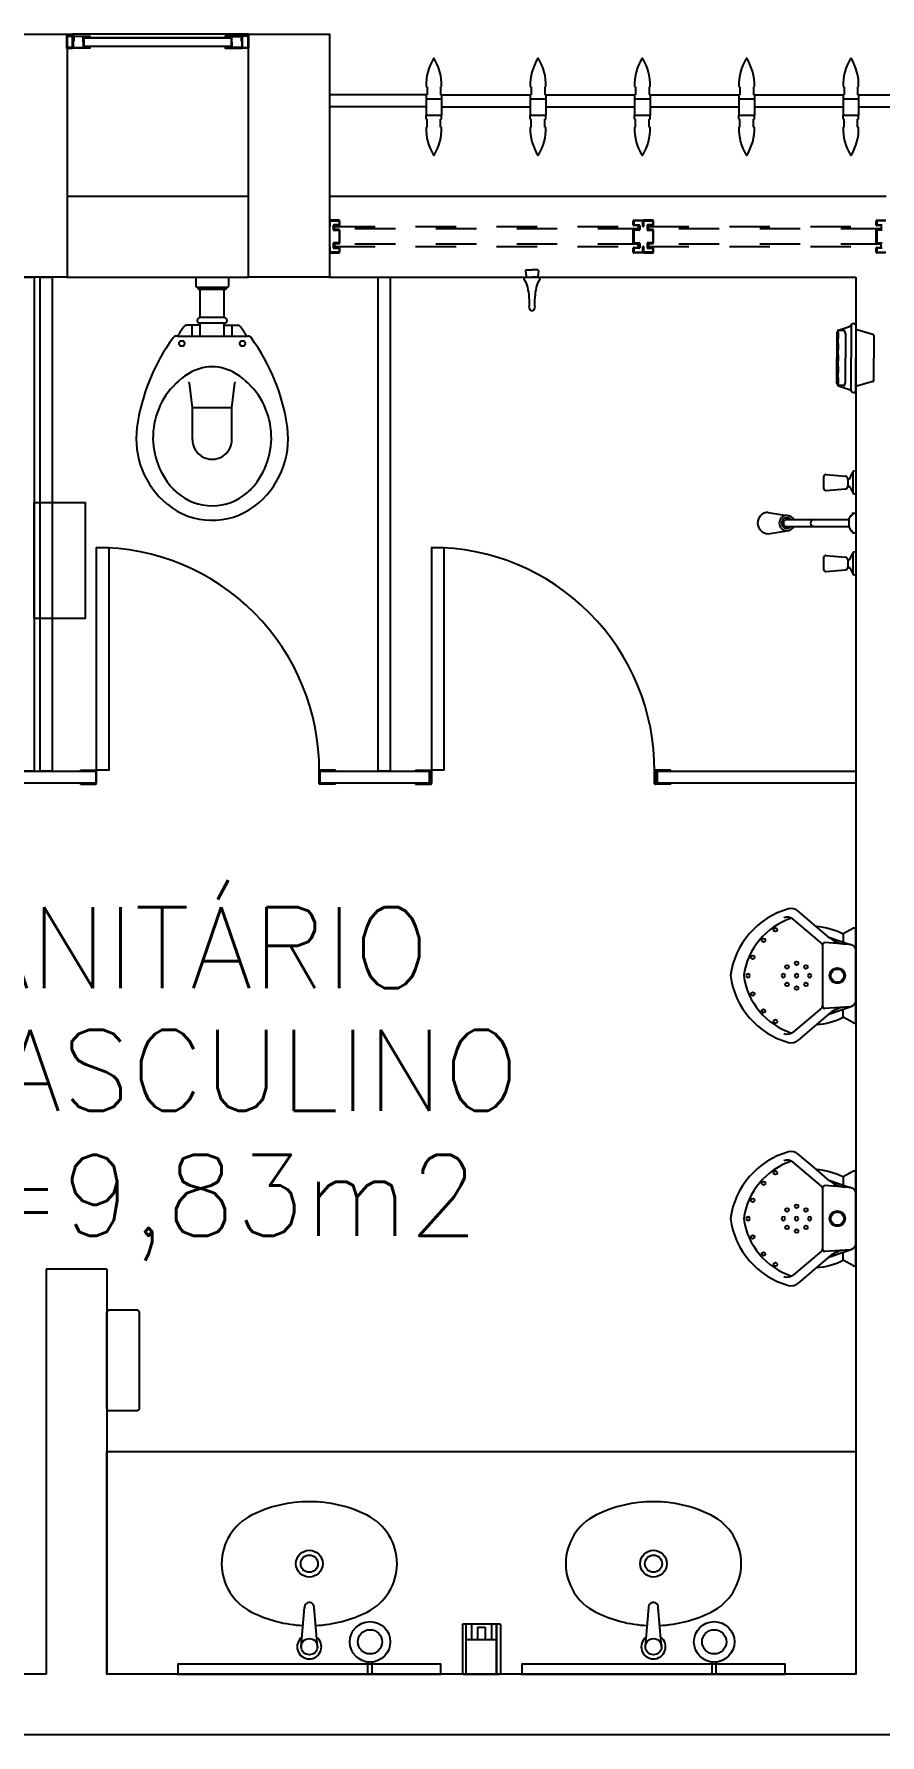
# Model space of a CAD drawing. Header units: millimetres. Extents: x 2128 to 2646, y 1972 to 2207.
# Drawn here: x 2377.931 to 2380.021, y 2021.765 to 2025.965 of the extents above; entities that cross this region are included whole.
import ezdxf

# ---------------------------------------------------------------- set-up
doc = ezdxf.new("R2010")
doc.units = ezdxf.units.MM
doc.linetypes.add('HIDDEN', pattern=[0.375, 0.25, -0.125])
for name, color, linetype in [('AR-ALV', 2, 'Continuous'), ('AR-DIVISÓRIAS', 230, 'Continuous'), ('AR-ESQ', 1, 'Continuous'), ('AR-ESTC', 3, 'Continuous'), ('AR-LOUCAS', 2, 'Continuous'), ('AR-LOUÇAS', 1, 'Continuous'), ('BC-CUBA', 1, 'Continuous'), ('BGR- VISTA', 12, 'Continuous'), ('BR-PAINEL', 1, 'Continuous'), ('BR-SUPORTE', 1, 'Continuous'), ('DT-ESQ-BAGUETE-C', 1, 'Continuous'), ('DT-ESQ-PERFIL CADEIRA-C', 2, 'Continuous'), ('DT-ESQ-PERFIL CADEIRA-V', 2, 'Continuous'), ('DT-ESQ-VENEZIANA-C', 1, 'Continuous'), ('DT-ESQ-VENEZIANA-V', 1, 'Continuous'), ('DT-ESQ-VIDRO-PROJ', 32, 'HIDDEN'), ('DT-TXTMOD', 1, 'Continuous'), ('DV- VISTA', 2, 'Continuous'), ('DV-TEXTO', 2, 'Continuous'), ('mov', 1, 'Continuous'), ('pm1', 2, 'Continuous'), ('pm2', 2, 'Continuous'), ('TEXTO', 2, 'Continuous'), ('WC1', 1, 'Continuous'), ('WC2', 1, 'Continuous'), ('WC3', 1, 'Continuous'), ('Área', 2, 'Continuous')]:
    doc.layers.add(name, color=color, linetype=linetype)
doc.styles.add('S10', font='simplex.shx', dxfattribs={"height": 0.1})
doc.styles.add('S12', font='simplex.shx', dxfattribs={"width": 1.1, "height": 0.12})
doc.styles.add('UNB-100', font='simplex.shx', dxfattribs={"height": 0.2})

# ---------------------------------------------------------------- blocks, each defined once
blk = doc.blocks.new('MCTR-01p')
at = {"layer": 'WC1'}
for p, q in [((0.1134, 0), (-0.1134, 0)), ((-0.1169, -0.006), (-0.1028, -0.0318)), ((0.1169, -0.006), (0.1028, -0.0318)), ((-0.1209, -0.0973), (-0.16, -0.1436)), ((0.1209, -0.0973), (0.16, -0.1436))]:
    blk.add_line(p, q, dxfattribs=at)
blk.add_circle((0, -0.0459), 0.019, dxfattribs=at)
for centre, radius, start, end in [((-0.1134, -0.004), 0.00402, 90, 208.6993), ((0.1134, -0.004), 0.00402, 331.3007, 90), ((0.0514, -0.1098), 0.1728, 153.1667, 175.8553), ((-0.0514, -0.1098), 0.1728, 4.1447, 26.8333), ((-0.1408, -0.1598), 0.0251, 139.851, 195.7705), ((0.027, -0.1124), 0.1994, 195.7705, 262.231), ((-0.027, -0.1124), 0.1994, 277.769, 344.2295), ((0.1408, -0.1598), 0.0251, 344.2295, 40.149)]:
    blk.add_arc(centre, radius, start, end, dxfattribs=at)
at = {"layer": 'WC2'}
for p, q in [((-0.1028, -0.0318), (-0.083, -0.0318)), ((-0.0952, -0.0668), (-0.0769, -0.0144)), ((-0.0769, -0.0144), (-0.0814, -0.0774)), ((0.0769, -0.0144), (0.0814, -0.0774)), ((0.0952, -0.0668), (0.0769, -0.0144)), ((0.1028, -0.0318), (0.083, -0.0318)), ((-0.0929, -0.0641), (-0.1209, -0.0973)), ((0.0773, -0.0817), (-0.0773, -0.0817)), ((0.0929, -0.0641), (0.1209, -0.0973)), ((-0.0801, -0.0849), (-0.1388, -0.1544)), ((0.0801, -0.0849), (0.1388, -0.1544))]:
    blk.add_line(p, q, dxfattribs=at)
for centre, radius in [((0, -0.0459), 0.0162), ((-0.0216, -0.1233), 0.00453), ((0.0216, -0.1233), 0.00453), ((-0.0307, -0.1466), 0.00453), ((-0.0216, -0.17), 0.00453), ((0.0216, -0.17), 0.00453), ((0.0307, -0.1466), 0.00453), ((-0.1131, -0.1987), 0.00453), ((0.1131, -0.1987), 0.00453), ((-0.0873, -0.2281), 0.00453), ((-0.0453, -0.2549), 0.00453), ((0.0453, -0.2549), 0.00453), ((0.0873, -0.2281), 0.00453)]:
    blk.add_circle(centre, radius, dxfattribs=at)
for centre, radius, start, end in [((-0.0573, -0.018), 0.02, 115.5204, 169.5817), ((0.0573, -0.018), 0.02, 10.4183, 64.4796), ((-0.1424, -0.0223), 0.0647, 319.851, 355.9846), ((0.1424, -0.0223), 0.0647, 184.0154, 220.149), ((-0.0773, -0.0776), 0.00402, 175.9846, 270), ((-0.0719, -0.0937), 0.012, 89.3581, 133.3239), ((0.0719, -0.0937), 0.012, 46.6761, 90.6419), ((0.0773, -0.0776), 0.00402, 270, 4.0154), ((0, -0.1142), 0.00453, 90, 270), ((0, -0.1142), 0.00453, 270, 90), ((-0.1204, -0.1699), 0.024, 139.851, 200.6324), ((0.024, -0.1042), 0.1746, 198.2723, 262.1141), ((0, -0.1466), 0.00453, 90, 270), ((0, -0.1466), 0.00453, 270, 90), ((-0.024, -0.1042), 0.1746, 277.8859, 341.7277), ((0.1204, -0.1699), 0.024, 339.3676, 40.149), ((0, -0.1791), 0.00453, 90, 270), ((0, -0.1791), 0.00453, 270, 90), ((0.0001, -0.2664), 0.00453, 91.7832, 268.2168), ((-0.0001, -0.2664), 0.00453, 271.7832, 88.2168)]:
    blk.add_arc(centre, radius, start, end, dxfattribs=at)
blk = doc.blocks.new('CHVR-01P')
at = {"layer": 'WC1'}
for p, q in [((-0.0015, 0.129), (-0.0052, 0.1279)), ((-0.08, 0.114), (-0.08, 0.086)), ((-0.074, 0.12), (-0.0254, 0.1155)), ((-0.074, 0.08), (-0.0254, 0.0845)), ((-0.02, 0.1096), (-0.0176, 0.1096)), ((-0.02, 0.0904), (-0.0176, 0.0904)), ((-0.0139, 0.1119), (-0.0077, 0.1257)), ((-0.0139, 0.0881), (-0.0077, 0.0743)), ((-0.0015, 0.071), (-0.0052, 0.0721)), ((-0.2165, 0.0264), (-0.1704, 0.0189)), ((-0.1704, 0.0088), (-0.1537, 0.0088)), ((-0.1537, 0.0088), (-0.0176, 0.0088)), ((-0.0176, 0.0088), (-0.0133, 0.0174)), ((-0.0131, 0.0178), (-0.0132, 0.0176)), ((-0.0126, 0.0182), (-0.0088, 0.0206)), ((-0.0088, 0.0222), (-0.0088, 0.0206)), ((-0.0068, 0.0242), (0, 0.0242)), ((-0.2165, -0.0264), (-0.1704, -0.0189)), ((-0.1704, -0.0088), (-0.1537, -0.0088)), ((-0.1537, -0.0088), (-0.0176, -0.0088)), ((-0.0176, -0.0088), (-0.0133, -0.0174)), ((-0.0131, -0.0178), (-0.0132, -0.0176)), ((-0.0126, -0.0182), (-0.0088, -0.0206)), ((-0.0088, -0.0206), (-0.0088, -0.0222)), ((-0.0068, -0.0242), (0, -0.0242)), ((-0.074, -0.08), (-0.0254, -0.0845)), ((-0.0139, -0.0881), (-0.0077, -0.0743)), ((-0.0015, -0.071), (-0.0052, -0.0721)), ((-0.08, -0.086), (-0.08, -0.114)), ((-0.074, -0.12), (-0.0254, -0.1155)), ((-0.02, -0.0904), (-0.0176, -0.0904)), ((-0.02, -0.1096), (-0.0176, -0.1096)), ((-0.0139, -0.1119), (-0.0077, -0.1257)), ((-0.0015, -0.129), (-0.0052, -0.1279))]:
    blk.add_line(p, q, dxfattribs=at)
for centre, radius, start, end in [((-0.004, 0.1241), 0.004, 107.5303, 155.6127), ((-0.001, 0.1282), 0.001, 0, 122.0054), ((-0.074, 0.114), 0.006, 90, 180), ((-0.074, 0.086), 0.006, 180, 270), ((-0.026, 0.1096), 0.006, 0, 84.4007), ((-0.026, 0.0904), 0.006, 275.5993, 0), ((-0.0176, 0.1136), 0.004, 270, 335.6127), ((-0.0176, 0.0864), 0.004, 24.3873, 90), ((-0.004, 0.0759), 0.004, 204.3873, 252.4697), ((-0.001, 0.0718), 0.001, 237.9946, 0), ((0, 0.07), 0.000002, 180, 270), ((-0.2165, 0), 0.0264, 90, 270), ((-0.1704, 0), 0.0189, 90, 270), ((-0.1704, 0), 0.0088, 90, 270), ((-0.1704, 0), 0.0189, 27.7177, 90), ((-0.0115, 0.0165), 0.002, 122.7806, 153.4349), ((-0.0068, 0.0222), 0.002, 90, 180), ((-0.1704, 0), 0.0189, 270, 332.2823), ((-0.0115, -0.0165), 0.002, 206.5651, 237.2194), ((-0.0068, -0.0222), 0.002, 180, 270), ((-0.074, -0.086), 0.006, 90, 180), ((-0.004, -0.0759), 0.004, 107.5303, 155.6127), ((-0.001, -0.0718), 0.001, 0, 122.0054), ((-0.074, -0.114), 0.006, 180, 270), ((-0.026, -0.0904), 0.006, 0, 84.4007), ((-0.026, -0.1096), 0.006, 275.5993, 0), ((-0.0176, -0.0864), 0.004, 270, 335.6127), ((-0.0176, -0.1136), 0.004, 24.3873, 90), ((-0.004, -0.1241), 0.004, 204.3873, 252.4697), ((-0.001, -0.1282), 0.001, 237.9946, 0), ((0, -0.13), 0.000002, 180, 270)]:
    blk.add_arc(centre, radius, start, end, dxfattribs=at)
at = {"layer": 'WC2'}
for p, q in [((-0.02, 0.1096), (-0.02, 0.0904)), ((-0.0077, 0.1257), (-0.0077, 0.0743)), ((-0.0176, 0.0088), (-0.0176, -0.0088)), ((-0.0077, -0.0743), (-0.0077, -0.1257)), ((-0.02, -0.0904), (-0.02, -0.1096))]:
    blk.add_line(p, q, dxfattribs=at)
for centre, radius, start, end in [((-0.1704, 0), 0.0132, 41.8103, 318.1897), ((-0.1031, 0), 0.0088, 90, 270)]:
    blk.add_arc(centre, radius, start, end, dxfattribs=at)
blk = doc.blocks.new('CUBA-01P')
at = {"layer": 'WC1'}
blk.add_circle((-0.15, -0.08), 0.05, dxfattribs=at)
for centre, radius, start, end in [((0, -0.4404), 0.3205, 92.8226, 116.4054), ((0, -0.4404), 0.3205, 63.5946, 87.2424), ((-0.0831, -0.273), 0.1336, 116.4054, 243.5946), ((0.0831, -0.273), 0.1336, 296.4054, 63.5946), ((0, -0.1056), 0.3205, 243.5946, 296.4054)]:
    blk.add_arc(centre, radius, start, end, dxfattribs=at)
at = {"layer": 'WC2'}
for p, q in [((-0.1548, 0), (-0.1548, -0.0303)), ((-0.1448, 0), (-0.1448, -0.0303)), ((-0.02, -0.068), (-0.0118, -0.1652)), ((0.02, -0.068), (0.0118, -0.1652))]:
    blk.add_line(p, q, dxfattribs=at)
for centre, radius in [((-0.15, -0.08), 0.03), ((0, -0.068), 0.02), ((0, -0.273), 0.033), ((0, -0.273), 0.0212)]:
    blk.add_circle(centre, radius, dxfattribs=at)
for centre, radius, start, end in [((0.0002, -0.0678), 0.03, 306.4013, 232.6706), ((0.0002, -0.1652), 0.012, 180, 10.1205)]:
    blk.add_arc(centre, radius, start, end, dxfattribs=at)
blk = doc.blocks.new('BGR2')
at = {"layer": 'BGR- VISTA'}
blk.add_lwpolyline([(0, 0.55), (1.85, 0.55), (1.85, 0), (0, 0)], close=True, dxfattribs=at)
at = {"layer": 'BC-CUBA', "rotation": 180}
for p in [(0.5, 0), (1.35, 0)]:
    blk.add_blockref('CUBA-01P', p, dxfattribs=at)
blk = doc.blocks.new('pb55-gr-01p')
at = {"layer": 'mov'}
blk.add_arc((0.0015, 0.0172), 0.55, 359.7335, 90, dxfattribs=at)
at = {"layer": 'pm1'}
blk.add_lwpolyline([(0.0315, 0.5673), (0.0315, 0.0172), (0.0015, 0.0172), (0.0015, 0.5673)], close=True, dxfattribs=at)
at = {"layer": 'pm2'}
for p, q in [((-0.0385, 0.0172), (-0.0008, 0.0172)), ((-0.0385, 0.0158), (-0.0385, 0.0172)), ((-0.0008, 0.0158), (-0.0385, 0.0158)), ((0, 0.015), (0, -0.015)), ((0.0015, -0.0152), (0.0015, 0.015)), ((0.5515, -0.0152), (0.5515, 0.015)), ((0.553, 0.015), (0.553, -0.015)), ((0.5915, 0.0172), (0.5537, 0.0172)), ((0.5537, 0.0158), (0.5915, 0.0158)), ((0.5915, 0.0158), (0.5915, 0.0172)), ((-0.001, -0.016), (-0.0385, -0.016)), ((-0.0385, -0.0175), (-0.0385, -0.016)), ((-0.0385, -0.0175), (-0.0008, -0.0175)), ((0.5915, -0.0175), (0.5537, -0.0175)), ((0.554, -0.016), (0.5915, -0.016)), ((0.5915, -0.0175), (0.5915, -0.016))]:
    blk.add_line(p, q, dxfattribs=at)
for centre, radius, start, end in [((-0.0008, 0.015), 0.00225, 0, 90), ((-0.0008, 0.015), 0.00075, 0, 90), ((0.5537, 0.015), 0.00225, 90, 180), ((0.5537, 0.015), 0.00075, 90, 180), ((-0.001, -0.015), 0.001, 270, 0), ((-0.0008, -0.0152), 0.00225, 270, 0), ((0.5537, -0.0152), 0.00225, 180, 270), ((0.554, -0.015), 0.001, 180, 270)]:
    blk.add_arc(centre, radius, start, end, dxfattribs=at)
blk = doc.blocks.new('DV4')
at = {"layer": 'DV- VISTA'}
blk.add_lwpolyline([(0.03, 0), (0.03, -1.22), (0, -1.22), (0, 0)], close=True, dxfattribs=at)
at = {"layer": 'DV-TEXTO', "style": 'S12'}
for tag, p, flags in [('ACABAMENTO', (0.3815, -0.3084), 3), ('CANTONEIRA', (0.5815, -0.3084), 3), ('DIVISÓRIA', (-0.0185, -0.3084), 2), ('TAMANHO', (0.1815, -0.3084), 3)]:
    blk.add_attdef(tag, p, '', height=0.12, rotation=90, dxfattribs=dict(at, flags=flags))
blk = doc.blocks.new('DV9')
at = {"layer": 'DV- VISTA'}
blk.add_lwpolyline([(0.27, -0.03), (0, -0.03), (0, 0), (0.27, 0)], close=True, dxfattribs=at)
at = {"layer": 'DV-TEXTO', "style": 'S12'}
for tag, p, flags in [('DIVISÓRIA', (0.0161, 0.0342), 2), ('TAMANHO', (0.0161, -0.1658), 3), ('ACABAMENTO', (0.0161, -0.3658), 3), ('CANTONEIRA', (0.0161, -0.5658), 3)]:
    blk.add_attdef(tag, p, '', height=0.12, dxfattribs=dict(at, flags=flags))
blk = doc.blocks.new('DV2')
at = {"layer": 'DV- VISTA'}
blk.add_lwpolyline([(0.03, 0), (0.03, -0.49), (0, -0.49), (0, 0)], close=True, dxfattribs=at)
at = {"layer": 'DV-TEXTO', "style": 'S12'}
for tag, p, flags in [('ACABAMENTO', (0.5766, -0.4766), 3), ('CANTONEIRA', (0.7766, -0.4766), 3), ('DIVISÓRIA', (0.1766, -0.4766), 2), ('TAMANHO', (0.3766, -0.4766), 3)]:
    blk.add_attdef(tag, p, '', height=0.12, rotation=90, dxfattribs=dict(at, flags=flags))
blk = doc.blocks.new('EF21-P')
at = {"layer": 'DT-ESQ-VIDRO-PROJ', "ltscale": 0.1}
for points in [[(3.777, -0.1385), (3.798, -0.1385, 0.414214), (3.7985, -0.138), (3.7985, -0.1285), (3.7855, -0.1285, -0.414214)], [(3.7855, -0.1155), (3.7985, -0.1155), (3.7985, -0.0845), (3.7855, -0.0845, -0.414214)], [(3.7855, -0.0715), (3.7985, -0.0715), (3.7985, -0.062, 0.414214), (3.798, -0.0615), (3.777, -0.0615, 0.414214)], [(3.7765, -0.06), (3.7985, -0.06, -0.414214), (3.8, -0.0615), (3.8, -0.0715, -0.414214), (3.7985, -0.073), (3.7855, -0.073)], [(3.7855, -0.083), (3.7985, -0.083), (3.7985, -0.083, -0.414214), (3.8, -0.0845), (3.8, -0.1155, -0.414214), (3.7985, -0.117), (3.7985, -0.117), (3.7855, -0.117)], [(3.7855, -0.127), (3.7985, -0.127, -0.414214), (3.8, -0.1285), (3.8, -0.1385, -0.414214), (3.7985, -0.14), (3.7765, -0.14, -0.414214)]]:
    blk.add_lwpolyline(points, format="xyb", dxfattribs=at)
for points in [[(4.3625, -0.081), (4.3625, -0.075), (3.7875, -0.075), (3.7875, -0.081)], [(5.1375, -0.081), (5.1375, -0.075), (4.3875, -0.075), (4.3875, -0.081)], [(4.3625, -0.119), (4.3625, -0.125), (3.7875, -0.125), (3.7875, -0.119)], [(5.1375, -0.119), (5.1375, -0.125), (4.3875, -0.125), (4.3875, -0.119)]]:
    blk.add_lwpolyline(points, close=True, dxfattribs=at)
for points in [[(4.35, -0.1285), (4.35, -0.1385, 0.414214), (4.3515, -0.14), (4.3735, -0.14, 0.414214), (4.375, -0.1385), (4.375, -0.125), (4.3735, -0.125), (4.3735, -0.138, -0.414214), (4.373, -0.1385), (4.352, -0.1385, -0.414214), (4.3515, -0.138), (4.3515, -0.1285), (4.3645, -0.1285, 0.414214), (4.366, -0.127), (4.366, -0.117, 0.414214), (4.3645, -0.1155), (4.3515, -0.1155), (4.3515, -0.0845), (4.3645, -0.0845, 0.414214), (4.366, -0.083), (4.366, -0.073, 0.414214), (4.3645, -0.0715), (4.3515, -0.0715), (4.3515, -0.062, -0.414214), (4.352, -0.0615), (4.373, -0.0615, -0.414214), (4.3735, -0.062), (4.3735, -0.075), (4.375, -0.075), (4.375, -0.0615, 0.414214), (4.3735, -0.06), (4.3515, -0.06, 0.414214), (4.35, -0.0615), (4.35, -0.0715, 0.414214), (4.3515, -0.073), (4.3645, -0.073), (4.3645, -0.083), (4.3515, -0.083), (4.3515, -0.083, 0.414214), (4.35, -0.0845), (4.35, -0.1155, 0.414214), (4.3515, -0.117), (4.3515, -0.117), (4.3645, -0.117), (4.3645, -0.127), (4.3515, -0.127, 0.414214)], [(4.4, -0.1285), (4.4, -0.1385, -0.414214), (4.3985, -0.14), (4.3765, -0.14, -0.414214), (4.375, -0.1385), (4.375, -0.125), (4.3765, -0.125), (4.3765, -0.138, 0.414214), (4.377, -0.1385), (4.398, -0.1385, 0.414214), (4.3985, -0.138), (4.3985, -0.1285), (4.3855, -0.1285, -0.414214), (4.384, -0.127), (4.384, -0.117, -0.414214), (4.3855, -0.1155), (4.3985, -0.1155), (4.3985, -0.0845), (4.3855, -0.0845, -0.414214), (4.384, -0.083), (4.384, -0.073, -0.414214), (4.3855, -0.0715), (4.3985, -0.0715), (4.3985, -0.062, 0.414214), (4.398, -0.0615), (4.377, -0.0615, 0.414214), (4.3765, -0.062), (4.3765, -0.075), (4.375, -0.075), (4.375, -0.0615, -0.414214), (4.3765, -0.06), (4.3985, -0.06, -0.414214), (4.4, -0.0615), (4.4, -0.0715, -0.414214), (4.3985, -0.073), (4.3855, -0.073), (4.3855, -0.083), (4.3985, -0.083), (4.3985, -0.083, -0.414214), (4.4, -0.0845), (4.4, -0.1155, -0.414214), (4.3985, -0.117), (4.3985, -0.117), (4.3855, -0.117), (4.3855, -0.127), (4.3985, -0.127, -0.414214)], [(5.125, -0.1285), (5.125, -0.1385, 0.414214), (5.1265, -0.14), (5.1485, -0.14, 0.414214), (5.15, -0.1385), (5.15, -0.125), (5.1485, -0.125), (5.1485, -0.138, -0.414214), (5.148, -0.1385), (5.127, -0.1385, -0.414214), (5.1265, -0.138), (5.1265, -0.1285), (5.1395, -0.1285, 0.414214), (5.141, -0.127), (5.141, -0.117, 0.414214), (5.1395, -0.1155), (5.1265, -0.1155), (5.1265, -0.0845), (5.1395, -0.0845, 0.414214), (5.141, -0.083), (5.141, -0.073, 0.414214), (5.1395, -0.0715), (5.1265, -0.0715), (5.1265, -0.062, -0.414214), (5.127, -0.0615), (5.148, -0.0615, -0.414214), (5.1485, -0.062), (5.1485, -0.075), (5.15, -0.075), (5.15, -0.0615, 0.414214), (5.1485, -0.06), (5.1265, -0.06, 0.414214), (5.125, -0.0615), (5.125, -0.0715, 0.414214), (5.1265, -0.073), (5.1395, -0.073), (5.1395, -0.083), (5.1265, -0.083), (5.1265, -0.083, 0.414214), (5.125, -0.0845), (5.125, -0.1155, 0.414214), (5.1265, -0.117), (5.1265, -0.117), (5.1395, -0.117), (5.1395, -0.127), (5.1265, -0.127, 0.414214)]]:
    blk.add_lwpolyline(points, format="xyb", close=True, dxfattribs=at)
at = {"layer": 'DT-TXTMOD', "ltscale": 0.1, "style": 'S10', "flags": 3}
for tag, p in [('M01', (0.025, -0.28)), ('M02', (0.3253, -0.28)), ('M03', (0.627, -0.28)), ('M04', (0.9288, -0.28)), ('M05', (1.2306, -0.28)), ('M06', (1.5323, -0.28)), ('M07', (1.8341, -0.28)), ('M08', (2.1359, -0.28)), ('M09', (2.4376, -0.28)), ('M10', (2.7394, -0.28)), ('M11', (3.0412, -0.28)), ('M12', (3.3429, -0.28)), ('M13', (3.6447, -0.28)), ('M14', (3.9464, -0.28)), ('M15', (4.2482, -0.28)), ('M16', (4.55, -0.28)), ('M17', (4.8517, -0.28))]:
    blk.add_attdef(tag, p, '', height=0.1, dxfattribs=at)
blk = doc.blocks.new('BACI-01P')
at = {"layer": 'WC1'}
for p, q in [((0.146, 0.0857), (0.146, 0.0887)), ((0.1191, 0.03), (0.1191, 0.0624)), ((0.1191, 0.03), (0.1139, 0.03)), ((0.1139, 0.0298), (0.1139, -0.0298)), ((0.1191, -0.03), (0.1139, -0.03)), ((0.1191, -0.03), (0.1191, -0.0624)), ((0.146, -0.0857), (0.146, -0.0887))]:
    blk.add_line(p, q, dxfattribs=at)
for centre, radius, start, end in [((0.4364, -0.2936), 0.4837, 97.6805, 126.3454), ((0.3996, -0.0205), 0.2081, 36.8881, 97.6805), ((0.4044, -0.3155), 0.4771, 122.7818, 126.1604), ((0.1551, 0.0887), 0.00909, 126.3358, 180), ((0.4268, 0), 0.174, 320.4767, 36.8881), ((0.1282, 0.0624), 0.00909, 126.1604, 180), ((0.1282, -0.0624), 0.00909, 180, 233.8396), ((0.4044, 0.3155), 0.4771, 233.8396, 237.2182), ((0.1551, -0.0887), 0.00909, 180, 238.9825), ((0.4364, 0.2936), 0.4837, 233.7577, 262.3195), ((0.3996, 0.0205), 0.2081, 262.3195, 320.8979)]:
    blk.add_arc(centre, radius, start, end, dxfattribs=at)
at = {"layer": 'WC2'}
for p, q in [((0.146, -0.0857), (0.146, 0.0857)), ((0, 0.04), (0.023, 0.04)), ((0.025, 0.035), (0.025, 0.038)), ((0.025, -0.035), (0.025, 0.035)), ((0.025, 0.035), (0.028, 0.035)), ((0.03, -0.033), (0.03, 0.033)), ((0.1, 0.03), (0.03, 0.03)), ((0.1, 0.0298), (0.1, -0.0298)), ((0, -0.04), (0.023, -0.04)), ((0.025, -0.038), (0.025, -0.035)), ((0.025, -0.035), (0.028, -0.035)), ((0.1, -0.03), (0.03, -0.03))]:
    blk.add_line(p, q, dxfattribs=at)
for centre, radius, start, end in [((0.3966, -0.0404), 0.1866, 54.2515, 147.3201), ((0.4126, -0.0182), 0.1592, 41.3299, 54.2515), ((0.4333, 0), 0.1317, 0, 41.3299), ((0.3335, 0), 0.1117, 147.3201, 180), ((0.023, 0.038), 0.002, 0, 90), ((0.028, 0.033), 0.002, 0, 90), ((0.107, 0.0298), 0.00697, 0, 180), ((0.3335, 0), 0.1117, 180, 212.6799), ((0.4333, 0), 0.1317, 318.6701, 0), ((0.023, -0.038), 0.002, 270, 0), ((0.028, -0.033), 0.002, 270, 0), ((0.107, -0.0298), 0.00697, 180, 0), ((0.3966, 0.0404), 0.1866, 212.6799, 305.7485), ((0.4126, 0.0182), 0.1592, 305.7485, 318.6701)]:
    blk.add_arc(centre, radius, start, end, dxfattribs=at)
at = {"layer": 'WC3'}
for p, q in [((0.146, 0.0497), (0.1191, 0.0497)), ((0.261, 0.0562), (0.2593, 0.0585)), ((0.3229, 0.0486), (0.261, 0.0562)), ((0.3229, 0.0486), (0.3229, -0.0486)), ((0.4015, 0.0486), (0.3229, 0.0486)), ((0.146, 0.03), (0.1191, 0.03)), ((0.146, -0.03), (0.1191, -0.03)), ((0.146, -0.0497), (0.1191, -0.0497)), ((0.261, -0.0562), (0.2593, -0.0585)), ((0.3229, -0.0486), (0.261, -0.0562)), ((0.4015, -0.0486), (0.3229, -0.0486))]:
    blk.add_line(p, q, dxfattribs=at)
for centre in [(0.1641, 0.075), (0.1641, -0.075)]:
    blk.add_circle(centre, 0.00682, dxfattribs=at)
blk.add_arc((0.4015, 0), 0.0486, 270, 90, dxfattribs=at)
blk = doc.blocks.new('EF01C-P')
at = {"layer": 'DT-ESQ-BAGUETE-C', "ltscale": 0.1}
for points in [[(0.0015, 0.035), (0.015, 0.035), (0.015, 0.0335), (0.0015, 0.0335), (0.0015, 0.005), (0.015, 0.005), (0.015, 0.0035), (0.0015, 0.0035, -0.414214), (0, 0.005), (0, 0.0335, -0.414214)], [(0.4485, 0.035), (0.435, 0.035), (0.435, 0.0335), (0.4485, 0.0335), (0.4485, 0.005), (0.435, 0.005), (0.435, 0.0035), (0.4485, 0.0035, 0.414214), (0.45, 0.005), (0.45, 0.0335, 0.414214)]]:
    blk.add_lwpolyline(points, format="xyb", close=True, dxfattribs=at)
at = {"layer": 'DT-ESQ-PERFIL CADEIRA-C', "ltscale": 0.1}
for points in [[(0.01, 0.0015), (0.01, 0.003), (0.0015, 0.003, 1), (0.0015, 0), (0.015, 0, 0.414214), (0.0165, 0.0015), (0.0165, 0.0335), (0.043, 0.0335)], [(0.043, 0.0065), (0.018, 0.0065), (0.018, 0.0165), (0.0165, 0.0165), (0.0165, 0.0065, 0.414214), (0.018, 0.005), (0.043, 0.005), (0.0565, 0.005, 1), (0.0565, 0.008), (0.043, 0.008), (0.043, 0.02), (0.043, 0.032), (0.0565, 0.032, 1), (0.0565, 0.035), (0.043, 0.035), (0.0165, 0.035, 0.414214), (0.015, 0.0335), (0.015, 0.0015), (0.0015, 0.0015)], [(0.0415, 0.02), (0.0415, 0.032, -0.414214), (0.043, 0.0335), (0.0565, 0.0335)], [(0.0415, 0.02), (0.0415, 0.008, 0.414214), (0.043, 0.0065), (0.0565, 0.0065)], [(0.407, 0.0065), (0.432, 0.0065), (0.432, 0.0165), (0.4335, 0.0165), (0.4335, 0.0065, -0.414214), (0.432, 0.005), (0.407, 0.005), (0.3935, 0.005, -1), (0.3935, 0.008), (0.407, 0.008), (0.407, 0.02), (0.407, 0.032), (0.3935, 0.032, -1), (0.3935, 0.035), (0.407, 0.035), (0.4335, 0.035, -0.414214), (0.435, 0.0335), (0.435, 0.0015), (0.4485, 0.0015)], [(0.4085, 0.02), (0.4085, 0.032, 0.414214), (0.407, 0.0335), (0.3935, 0.0335)], [(0.4085, 0.02), (0.4085, 0.008, -0.414214), (0.407, 0.0065), (0.3935, 0.0065)], [(0.44, 0.0015), (0.44, 0.003), (0.4485, 0.003, -1), (0.4485, 0), (0.435, 0, -0.414214), (0.4335, 0.0015), (0.4335, 0.0335), (0.407, 0.0335)]]:
    blk.add_lwpolyline(points, format="xyb", dxfattribs=at)
at = {"layer": 'DT-ESQ-PERFIL CADEIRA-V', "ltscale": 0.1}
blk.add_line((0.015, 0), (0.435, 0), dxfattribs=at)
at = {"layer": 'DT-ESQ-VENEZIANA-C', "ltscale": 0.1}
for p, q in [((0.043, 0.0105), (0.407, 0.0105)), ((0.043, 0.009), (0.407, 0.009))]:
    blk.add_line(p, q, dxfattribs=at)
at = {"layer": 'DT-ESQ-VENEZIANA-V', "ltscale": 0.1}
blk.add_line((0.043, 0.031), (0.407, 0.031), dxfattribs=at)
at = {"layer": 'DT-TXTMOD', "ltscale": 0.1, "style": 'S10', "flags": 3}
blk.add_attdef('EF01C', (0.0208, -0.14), '', height=0.1, dxfattribs=at)
blk = doc.blocks.new('TLHR-01p')
at = {"layer": 'WC1'}
blk.add_lwpolyline([(-0.117, 0.08), (0.117, 0.08, -0.414214), (0.125, 0.072), (0.125, 0.008, -0.414214), (0.117, 0), (-0.117, 0, -0.414214), (-0.125, 0.008), (-0.125, 0.072, -0.414214)], format="xyb", close=True, dxfattribs=at)
blk = doc.blocks.new('CABD-01p')
at = {"layer": 'WC1', "linetype": 'Continuous', "ltscale": 2.5}
for p, q in [((-0.016, 0.0155), (-0.0146, 0.0017)), ((-0.0149, 0), (0, 0)), ((-0.0142, 0.0175), (0, 0.0175)), ((0.0142, 0.0175), (0, 0.0175)), ((0.0149, 0), (0, 0)), ((0.016, 0.0155), (0.0146, 0.0017)), ((-0.0186, -0.0025), (-0.0159, -0.0009)), ((0.0186, -0.0025), (0.0159, -0.0009))]:
    blk.add_line(p, q, dxfattribs=at)
for centre, radius, start, end in [((-0.0142, 0.0157), 0.0018, 91.2466, 185.8606), ((-0.0173, 0.0014), 0.00271, 301.0917, 5.6913), ((0.0142, 0.0157), 0.0018, 354.1394, 88.7534), ((0.0173, 0.0014), 0.0027, 174.0971, 238.7968), ((-0.0172, -0.0049), 0.0027, 121.1387, 218.6898), ((-0.0544, -0.0346), 0.0449, 12.3103, 38.6321), ((-0.1863, -0.0635), 0.18, 356.1294, 12.3598), ((0.1863, -0.0635), 0.18, 167.6402, 183.8706), ((0.0544, -0.0346), 0.0449, 141.3679, 167.6897), ((0.0172, -0.0049), 0.0027, 321.3102, 58.8613), ((0, -0.0762), 0.00675, 176.1474, 269.4678), ((0, -0.0762), 0.00675, 270.5322, 3.8526)]:
    blk.add_arc(centre, radius, start, end, dxfattribs=at)
blk = doc.blocks.new('SBNT-01p')
at = {"layer": 'WC1', "linetype": 'Continuous', "ltscale": 2.5}
for p, q in [((-0.0552, 0.044), (0, 0.044)), ((0.0552, 0.044), (0, 0.044)), ((-0.0581, 0.0418), (-0.0694, 0.0022)), ((0.0581, 0.0418), (0.0694, 0.0022)), ((-0.0851, -0.006), (-0.0851, -0.004)), ((-0.0811, 0), (-0.0723, 0)), ((-0.0791, -0.012), (0, -0.012)), ((-0.0684, -0.043), (-0.0777, -0.016)), ((-0.0723, 0), (0, 0)), ((-0.0682, -0.0311), (-0.0674, -0.0415)), ((-0.0607, -0.026), (0, -0.026)), ((0.0723, 0), (0, 0)), ((0.0791, -0.012), (0, -0.012)), ((0.0607, -0.026), (0, -0.026)), ((0.0682, -0.0311), (0.0674, -0.0415)), ((0.0684, -0.043), (0.0777, -0.016)), ((0.0811, 0), (0.0723, 0)), ((0.0851, -0.006), (0.0851, -0.004)), ((-0.0628, -0.047), (0, -0.047)), ((0.0628, -0.047), (0, -0.047))]:
    blk.add_line(p, q, dxfattribs=at)
for centre, radius, start, end in [((-0.0552, 0.041), 0.00301, 90.1551, 164.1481), ((0.0552, 0.041), 0.00301, 15.8018, 89.8435), ((-0.081, -0.004), 0.00401, 90.1428, 180), ((-0.0723, 0.003), 0.00299, 269.9005, 344.0925), ((0.0723, 0.003), 0.003, 195.9572, 270.1008), ((-0.0791, -0.006), 0.006, 178.1828, 270.0649), ((-0.0853, -0.0186), 0.008, 19.0332, 63.6886), ((-0.0642, -0.0307), 0.004, 111.8465, 186.4416), ((-0.0614, -0.041), 0.006, 184.2344, 269.98), ((-0.0607, -0.0395), 0.0135, 90.138, 111.9015), ((0.0607, -0.0395), 0.0135, 68.2235, 89.9698), ((0.0614, -0.041), 0.006, 270.0199, 355.7005), ((0.0642, -0.0307), 0.004, 353.5122, 68.1432), ((0.0853, -0.0186), 0.008, 116.3192, 161.0393), ((0.0791, -0.006), 0.006, 269.9351, 1.8172), ((0.081, -0.004), 0.00401, 360, 89.8536), ((-0.0628, -0.041), 0.00599, 198.9151, 270.0458), ((0.0628, -0.041), 0.00599, 269.9505, 341.0588)]:
    blk.add_arc(centre, radius, start, end, dxfattribs=at)
at = {"layer": 'WC2', "linetype": 'Continuous', "ltscale": 2.5}
for centre, radius, start, end in [((-0.056, -0.093), 0.05, 76.4972, 101.9921), ((-0.042, -0.0348), 0.00987, 256.368, 283.7343), ((-0.028, -0.093), 0.05, 76.4973, 103.482), ((-0.014, -0.0348), 0.00987, 256.368, 283.7343), ((0.0001, -0.0935), 0.0506, 90.1604, 103.5085), ((-0.0001, -0.0935), 0.0506, 76.5339, 89.8802), ((0.014, -0.0348), 0.00987, 256.368, 283.7343), ((0.028, -0.093), 0.05, 76.4973, 103.482), ((0.042, -0.0348), 0.00987, 256.368, 283.7343), ((0.056, -0.0931), 0.0501, 77.876, 103.4612)]:
    blk.add_arc(centre, radius, start, end, dxfattribs=at)
blk = doc.blocks.new('PPLR-01p')
at = {"layer": 'WC1'}
blk.add_lwpolyline([(-0.1435, 0.126), (0.1435, 0.126), (0.1435, 0), (-0.1435, 0), (-0.1435, 0.126)], dxfattribs=at)
blk = doc.blocks.new('SBSPRAY-P')
at = {"layer": 'WC1'}
for p, q in [((-0.0444, 0), (0.0444, 0)), ((-0.0469, -0.122), (-0.0469, -0.0025)), ((-0.0376, -0.0025), (-0.0376, -0.122)), ((0.0376, -0.122), (0.0376, -0.0025)), ((0.0376, -0.0025), (0.0376, -0.122)), ((0.0469, -0.122), (0.0469, -0.0025)), ((-0.0444, -0.1245), (0.0444, -0.1245)), ((-0.0376, -0.0861), (0.0376, -0.0861))]:
    blk.add_line(p, q, dxfattribs=at)
for centre, start, end in [((-0.0444, -0.0025), 90, 180), ((0.0444, -0.0025), 0, 90), ((-0.0351, -0.0025), 90, 180), ((0.0351, -0.0025), 0, 90), ((-0.0444, -0.122), 180, 270), ((-0.0351, -0.122), 180, 270), ((0.0351, -0.122), 270, 360), ((0.0444, -0.122), 270, 0)]:
    blk.add_arc(centre, 0.0025, start, end, dxfattribs=at)
at = {"layer": 'WC2'}
for p, q in [((-0.0247, -0.1245), (-0.0247, -0.0861)), ((-0.0096, -0.1161), (-0.0096, -0.0861)), ((-0.0096, -0.1161), (0.0096, -0.1161)), ((0.0096, -0.1161), (0.0096, -0.0861)), ((0.0247, -0.1245), (0.0247, -0.0861))]:
    blk.add_line(p, q, dxfattribs=at)

msp = doc.modelspace()

# ---------------------------------------------------------------- linework, layer by layer
at = {"layer": 'AR-ALV'}
for p, q in [((2378.0115, 2025.5651), (2378.4615, 2025.5651)), ((2378.6615, 2025.5651), (2380.0365, 2025.5651)), ((2378.0115, 2025.3651), (2378.4615, 2025.3651)), ((2378.6615, 2025.3651), (2379.9615, 2025.3651)), ((2379.9615, 2025.3651), (2379.9615, 2021.9151)), ((2378.1115, 2022.9151), (2377.9615, 2022.9151)), ((2377.9615, 2022.9151), (2377.9615, 2021.9151)), ((2378.1115, 2022.9151), (2378.1115, 2021.9151)), ((2377.9615, 2021.9151), (2377.1115, 2021.9151)), ((2379.9615, 2021.9151), (2378.1115, 2021.9151)), ((2381.4115, 2021.7651), (2376.9615, 2021.7651))]:
    msp.add_line(p, q, dxfattribs=at)
at = {"layer": 'AR-ESTC'}
for points in [[(2378.0132, 2025.3651), (2377.8132, 2025.3651), (2377.8132, 2025.9651), (2378.0132, 2025.9651)], [(2378.6615, 2025.3651), (2378.4615, 2025.3651), (2378.4615, 2025.9651), (2378.6615, 2025.9651)]]:
    msp.add_lwpolyline(points, close=True, dxfattribs=at)
at = {"layer": 'BR-PAINEL'}
for p, q in [((2378.8998, 2025.8351), (2378.9023, 2025.8351)), ((2378.9023, 2025.8351), (2378.9023, 2025.8151)), ((2378.9357, 2025.8351), (2378.9357, 2025.8151)), ((2378.9382, 2025.8351), (2378.9357, 2025.8351)), ((2379.1573, 2025.8351), (2379.1598, 2025.8351)), ((2379.1598, 2025.8351), (2379.1598, 2025.8151)), ((2379.1932, 2025.8351), (2379.1932, 2025.8151)), ((2379.1957, 2025.8351), (2379.1932, 2025.8351)), ((2379.4148, 2025.8351), (2379.4173, 2025.8351)), ((2379.4173, 2025.8351), (2379.4173, 2025.8151)), ((2379.4507, 2025.8351), (2379.4507, 2025.8151)), ((2379.4532, 2025.8351), (2379.4507, 2025.8351)), ((2379.6723, 2025.8351), (2379.6748, 2025.8351)), ((2379.6748, 2025.8351), (2379.6748, 2025.8151)), ((2379.7082, 2025.8351), (2379.7082, 2025.8151)), ((2379.7107, 2025.8351), (2379.7082, 2025.8351)), ((2379.9298, 2025.8351), (2379.9323, 2025.8351)), ((2379.9323, 2025.8351), (2379.9323, 2025.8151)), ((2379.9657, 2025.8351), (2379.9657, 2025.8151)), ((2379.9682, 2025.8351), (2379.9657, 2025.8351)), ((2378.8998, 2025.8151), (2378.8998, 2025.8051)), ((2378.8998, 2025.8151), (2378.9023, 2025.8151)), ((2378.8998, 2025.8051), (2378.9382, 2025.8051)), ((2378.8998, 2025.8051), (2378.8998, 2025.7651)), ((2378.9382, 2025.8151), (2378.9357, 2025.8151)), ((2378.9382, 2025.8151), (2378.9382, 2025.8051)), ((2378.9382, 2025.8051), (2378.9382, 2025.7651)), ((2379.1573, 2025.8151), (2379.1573, 2025.8051)), ((2379.1573, 2025.8151), (2379.1598, 2025.8151)), ((2379.1573, 2025.8051), (2379.1957, 2025.8051)), ((2379.1573, 2025.8051), (2379.1573, 2025.7651)), ((2379.1957, 2025.8151), (2379.1932, 2025.8151)), ((2379.1957, 2025.8151), (2379.1957, 2025.8051)), ((2379.1957, 2025.8051), (2379.1957, 2025.7651)), ((2379.4148, 2025.8151), (2379.4148, 2025.8051)), ((2379.4148, 2025.8151), (2379.4173, 2025.8151)), ((2379.4148, 2025.8051), (2379.4532, 2025.8051)), ((2379.4148, 2025.8051), (2379.4148, 2025.7651)), ((2379.4532, 2025.8151), (2379.4507, 2025.8151)), ((2379.4532, 2025.8151), (2379.4532, 2025.8051)), ((2379.4532, 2025.8051), (2379.4532, 2025.7651)), ((2379.6723, 2025.8151), (2379.6723, 2025.8051)), ((2379.6723, 2025.8151), (2379.6748, 2025.8151)), ((2379.6723, 2025.8051), (2379.7107, 2025.8051)), ((2379.6723, 2025.8051), (2379.6723, 2025.7651)), ((2379.7107, 2025.8151), (2379.7082, 2025.8151)), ((2379.7107, 2025.8151), (2379.7107, 2025.8051)), ((2379.7107, 2025.8051), (2379.7107, 2025.7651)), ((2379.9298, 2025.8151), (2379.9298, 2025.8051)), ((2379.9298, 2025.8151), (2379.9323, 2025.8151)), ((2379.9298, 2025.8051), (2379.9682, 2025.8051)), ((2379.9298, 2025.8051), (2379.9298, 2025.7651)), ((2379.9682, 2025.8151), (2379.9657, 2025.8151)), ((2379.9682, 2025.8151), (2379.9682, 2025.8051)), ((2379.9682, 2025.8051), (2379.9682, 2025.7651)), ((2378.8998, 2025.7651), (2378.9382, 2025.7651)), ((2378.8998, 2025.7551), (2378.8998, 2025.7651)), ((2378.8998, 2025.7551), (2378.9023, 2025.7551)), ((2378.9023, 2025.7351), (2378.9023, 2025.7551)), ((2378.9382, 2025.7551), (2378.9357, 2025.7551)), ((2378.9357, 2025.7351), (2378.9357, 2025.7551)), ((2378.9382, 2025.7551), (2378.9382, 2025.7651)), ((2379.1573, 2025.7651), (2379.1957, 2025.7651)), ((2379.1573, 2025.7551), (2379.1573, 2025.7651)), ((2379.1573, 2025.7551), (2379.1598, 2025.7551)), ((2379.1598, 2025.7351), (2379.1598, 2025.7551)), ((2379.1957, 2025.7551), (2379.1932, 2025.7551)), ((2379.1932, 2025.7351), (2379.1932, 2025.7551)), ((2379.1957, 2025.7551), (2379.1957, 2025.7651)), ((2379.4148, 2025.7651), (2379.4532, 2025.7651)), ((2379.4148, 2025.7551), (2379.4148, 2025.7651)), ((2379.4148, 2025.7551), (2379.4173, 2025.7551)), ((2379.4173, 2025.7351), (2379.4173, 2025.7551)), ((2379.4532, 2025.7551), (2379.4507, 2025.7551)), ((2379.4507, 2025.7351), (2379.4507, 2025.7551)), ((2379.4532, 2025.7551), (2379.4532, 2025.7651)), ((2379.6723, 2025.7651), (2379.7107, 2025.7651)), ((2379.6723, 2025.7551), (2379.6723, 2025.7651)), ((2379.6723, 2025.7551), (2379.6748, 2025.7551)), ((2379.6748, 2025.7351), (2379.6748, 2025.7551)), ((2379.7107, 2025.7551), (2379.7082, 2025.7551)), ((2379.7082, 2025.7351), (2379.7082, 2025.7551)), ((2379.7107, 2025.7551), (2379.7107, 2025.7651)), ((2379.9298, 2025.7651), (2379.9682, 2025.7651)), ((2379.9298, 2025.7551), (2379.9298, 2025.7651)), ((2379.9298, 2025.7551), (2379.9323, 2025.7551)), ((2379.9323, 2025.7351), (2379.9323, 2025.7551)), ((2379.9682, 2025.7551), (2379.9657, 2025.7551)), ((2379.9657, 2025.7351), (2379.9657, 2025.7551)), ((2379.9682, 2025.7551), (2379.9682, 2025.7651)), ((2378.8998, 2025.7351), (2378.9023, 2025.7351)), ((2378.9382, 2025.7351), (2378.9357, 2025.7351)), ((2379.1573, 2025.7351), (2379.1598, 2025.7351)), ((2379.1957, 2025.7351), (2379.1932, 2025.7351)), ((2379.4148, 2025.7351), (2379.4173, 2025.7351)), ((2379.4532, 2025.7351), (2379.4507, 2025.7351)), ((2379.6723, 2025.7351), (2379.6748, 2025.7351)), ((2379.7107, 2025.7351), (2379.7082, 2025.7351)), ((2379.9298, 2025.7351), (2379.9323, 2025.7351)), ((2379.9682, 2025.7351), (2379.9657, 2025.7351))]:
    msp.add_line(p, q, dxfattribs=at)
for centre, radius, start, end in [((2379.0248, 2025.839), 0.1251, 148.4721, 181.772), ((2378.919, 2025.9038), 0.001, 37.1012, 142.8988), ((2378.8132, 2025.839), 0.1251, 358.228, 31.5279), ((2379.2823, 2025.839), 0.1251, 148.4721, 181.772), ((2379.1765, 2025.9038), 0.001, 37.1012, 142.8988), ((2379.0707, 2025.839), 0.1251, 358.228, 31.5279), ((2379.5398, 2025.839), 0.1251, 148.4721, 181.772), ((2379.434, 2025.9038), 0.001, 37.1012, 142.8988), ((2379.3282, 2025.839), 0.1251, 358.228, 31.5279), ((2379.7973, 2025.839), 0.1251, 148.4721, 181.772), ((2379.6915, 2025.9038), 0.001, 37.1012, 142.8988), ((2379.5857, 2025.839), 0.1251, 358.228, 31.5279), ((2380.0548, 2025.839), 0.1251, 148.4721, 181.772), ((2379.949, 2025.9038), 0.001, 37.1012, 142.8988), ((2379.8432, 2025.839), 0.1251, 358.228, 31.5279), ((2379.0248, 2025.7313), 0.1251, 178.228, 211.5279), ((2378.8132, 2025.7313), 0.1251, 328.4721, 1.772), ((2379.2823, 2025.7313), 0.1251, 178.228, 211.5279), ((2379.0707, 2025.7313), 0.1251, 328.4721, 1.772), ((2379.5398, 2025.7313), 0.1251, 178.228, 211.5279), ((2379.3282, 2025.7313), 0.1251, 328.4721, 1.772), ((2379.7973, 2025.7313), 0.1251, 178.228, 211.5279), ((2379.5857, 2025.7313), 0.1251, 328.4721, 1.772), ((2380.0548, 2025.7313), 0.1251, 178.228, 211.5279), ((2379.8432, 2025.7313), 0.1251, 328.4721, 1.772), ((2378.919, 2025.6665), 0.001, 217.1012, 322.8988), ((2379.1765, 2025.6665), 0.001, 217.1012, 322.8988), ((2379.434, 2025.6665), 0.001, 217.1012, 322.8988), ((2379.6915, 2025.6665), 0.001, 217.1012, 322.8988), ((2379.949, 2025.6665), 0.001, 217.1012, 322.8988)]:
    msp.add_arc(centre, radius, start, end, dxfattribs=at)
at = {"layer": 'BR-SUPORTE'}
for p, q in [((2378.8998, 2025.8151), (2378.6615, 2025.8151)), ((2378.9382, 2025.8151), (2379.1598, 2025.8151)), ((2379.1957, 2025.8151), (2379.4173, 2025.8151)), ((2379.4532, 2025.8151), (2379.6748, 2025.8151)), ((2379.7107, 2025.8151), (2379.9323, 2025.8151)), ((2379.9682, 2025.8151), (2380.1898, 2025.8151)), ((2378.8998, 2025.7851), (2378.6615, 2025.7851)), ((2378.9382, 2025.7851), (2379.1573, 2025.7851)), ((2379.1957, 2025.7851), (2379.4148, 2025.7851)), ((2379.4532, 2025.7851), (2379.6723, 2025.7851)), ((2379.7107, 2025.7851), (2379.9298, 2025.7851)), ((2379.9682, 2025.7851), (2380.1873, 2025.7851))]:
    msp.add_line(p, q, dxfattribs=at)
at = {"layer": 'WC2'}
for points in [[(2378.2865, 2021.9151), (2378.9365, 2021.9151), (2378.9365, 2021.9401), (2378.2865, 2021.9401)], [(2379.1365, 2021.9151), (2379.7865, 2021.9151), (2379.7865, 2021.9401), (2379.1365, 2021.9401)]]:
    msp.add_lwpolyline(points, close=True, dxfattribs=at)

# ---------------------------------------------------------------- block references
at = {"layer": 'AR-DIVISÓRIAS'}
for name, p in [('DV4', (2377.9015, 2025.3651)), ('DV4', (2377.9465, 2025.3651)), ('DV4', (2378.7815, 2025.3651)), ('DV9', (2377.8145, 2024.1451)), ('DV9', (2378.6375, 2024.1451))]:
    msp.add_blockref(name, p, dxfattribs=at)
for name, p, rotation in [('pb55-gr-01p', (2378.0845, 2024.1301), 359.9999999981631), ('pb55-gr-01p', (2378.9125, 2024.1301), 359.9999999981631), ('DV2', (2379.9615, 2024.1451), 270)]:
    msp.add_blockref(name, p, dxfattribs=dict(at, rotation=rotation))
at = {"layer": 'AR-ESQ', "rotation": 180}
for name, p in [('EF01C-P', (2378.4615, 2025.9651)), ('EF21-P', (2383.8115, 2025.3651))]:
    msp.add_blockref(name, p, dxfattribs=at)
at = {"layer": 'AR-LOUCAS'}
msp.add_blockref('CABD-01p', (2379.1615, 2025.3651), dxfattribs=at)
for name, p, rotation in [('SBNT-01p', (2379.9615, 2025.1651), 270), ('PPLR-01p', (2378.0575, 2024.6651), 90), ('TLHR-01p', (2378.1115, 2022.6901), 270)]:
    msp.add_blockref(name, p, dxfattribs=dict(at, rotation=rotation))
at = {"layer": 'AR-LOUCAS', "xscale": -1, "rotation": 180}
msp.add_blockref('SBSPRAY-P', (2379.0365, 2021.9151), dxfattribs=at)
at = {"layer": 'AR-LOUÇAS'}
for name, p, rotation in [('BACI-01P', (2378.3715, 2025.3651), 270), ('CHVR-01P', (2379.9615, 2024.7576), 2.893679844747986e-07), ('MCTR-01p', (2379.9615, 2023.6401), 270), ('MCTR-01p', (2379.9615, 2023.0401), 270)]:
    msp.add_blockref(name, p, dxfattribs=dict(at, rotation=rotation))
at = {"layer": 'BGR- VISTA'}
msp.add_blockref('BGR2', (2378.1115, 2021.9151), dxfattribs=at)

# ---------------------------------------------------------------- texts
at = {"layer": 'TEXTO', "style": 'UNB-100'}
for s, p in [('SANITÁRIO', (2377.5968, 2023.6093)), ('MASCULINO', (2377.6393, 2023.3063))]:
    msp.add_text(s, height=0.2, dxfattribs=at).set_placement(p)
at = {"layer": 'Área', "style": 'UNB-100'}
msp.add_text('A=9,83m2', height=0.2, dxfattribs=at).set_placement((2377.6229, 2022.998))

doc.saveas('drawing.dxf')
